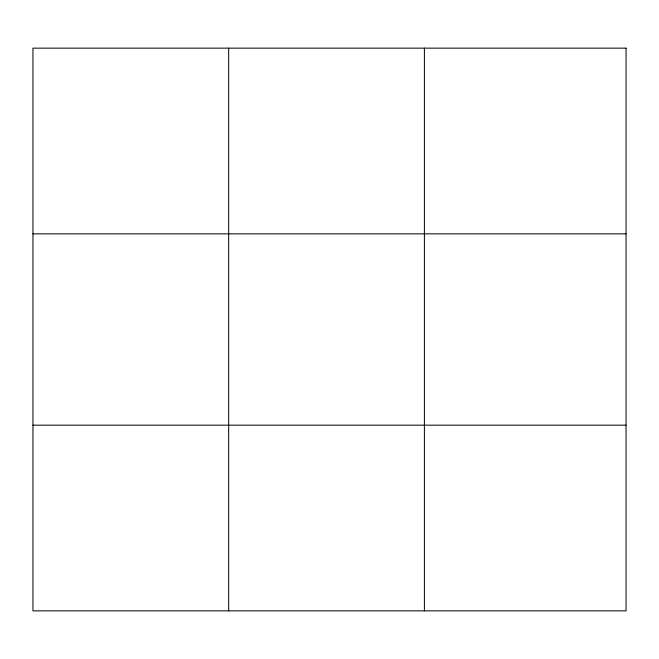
<?xml version="1.0" encoding="UTF-8"?>
<svg xmlns="http://www.w3.org/2000/svg" width="659" height="659" viewBox="0 0 659 659"><rect width="100%" height="100%" fill="white"/><g stroke="black" fill="none" stroke-linecap="round" stroke-linejoin="round"><path stroke-width="0.99" d="M228.673 610.852L228.673 48.148M424.396 610.852L424.396 48.148M32.95 233.838L626.05 233.838M32.95 425.162L626.05 425.162M626.05 48.148L626.05 610.852L32.95 610.852L32.95 48.148L626.05 48.148"/></g></svg>
